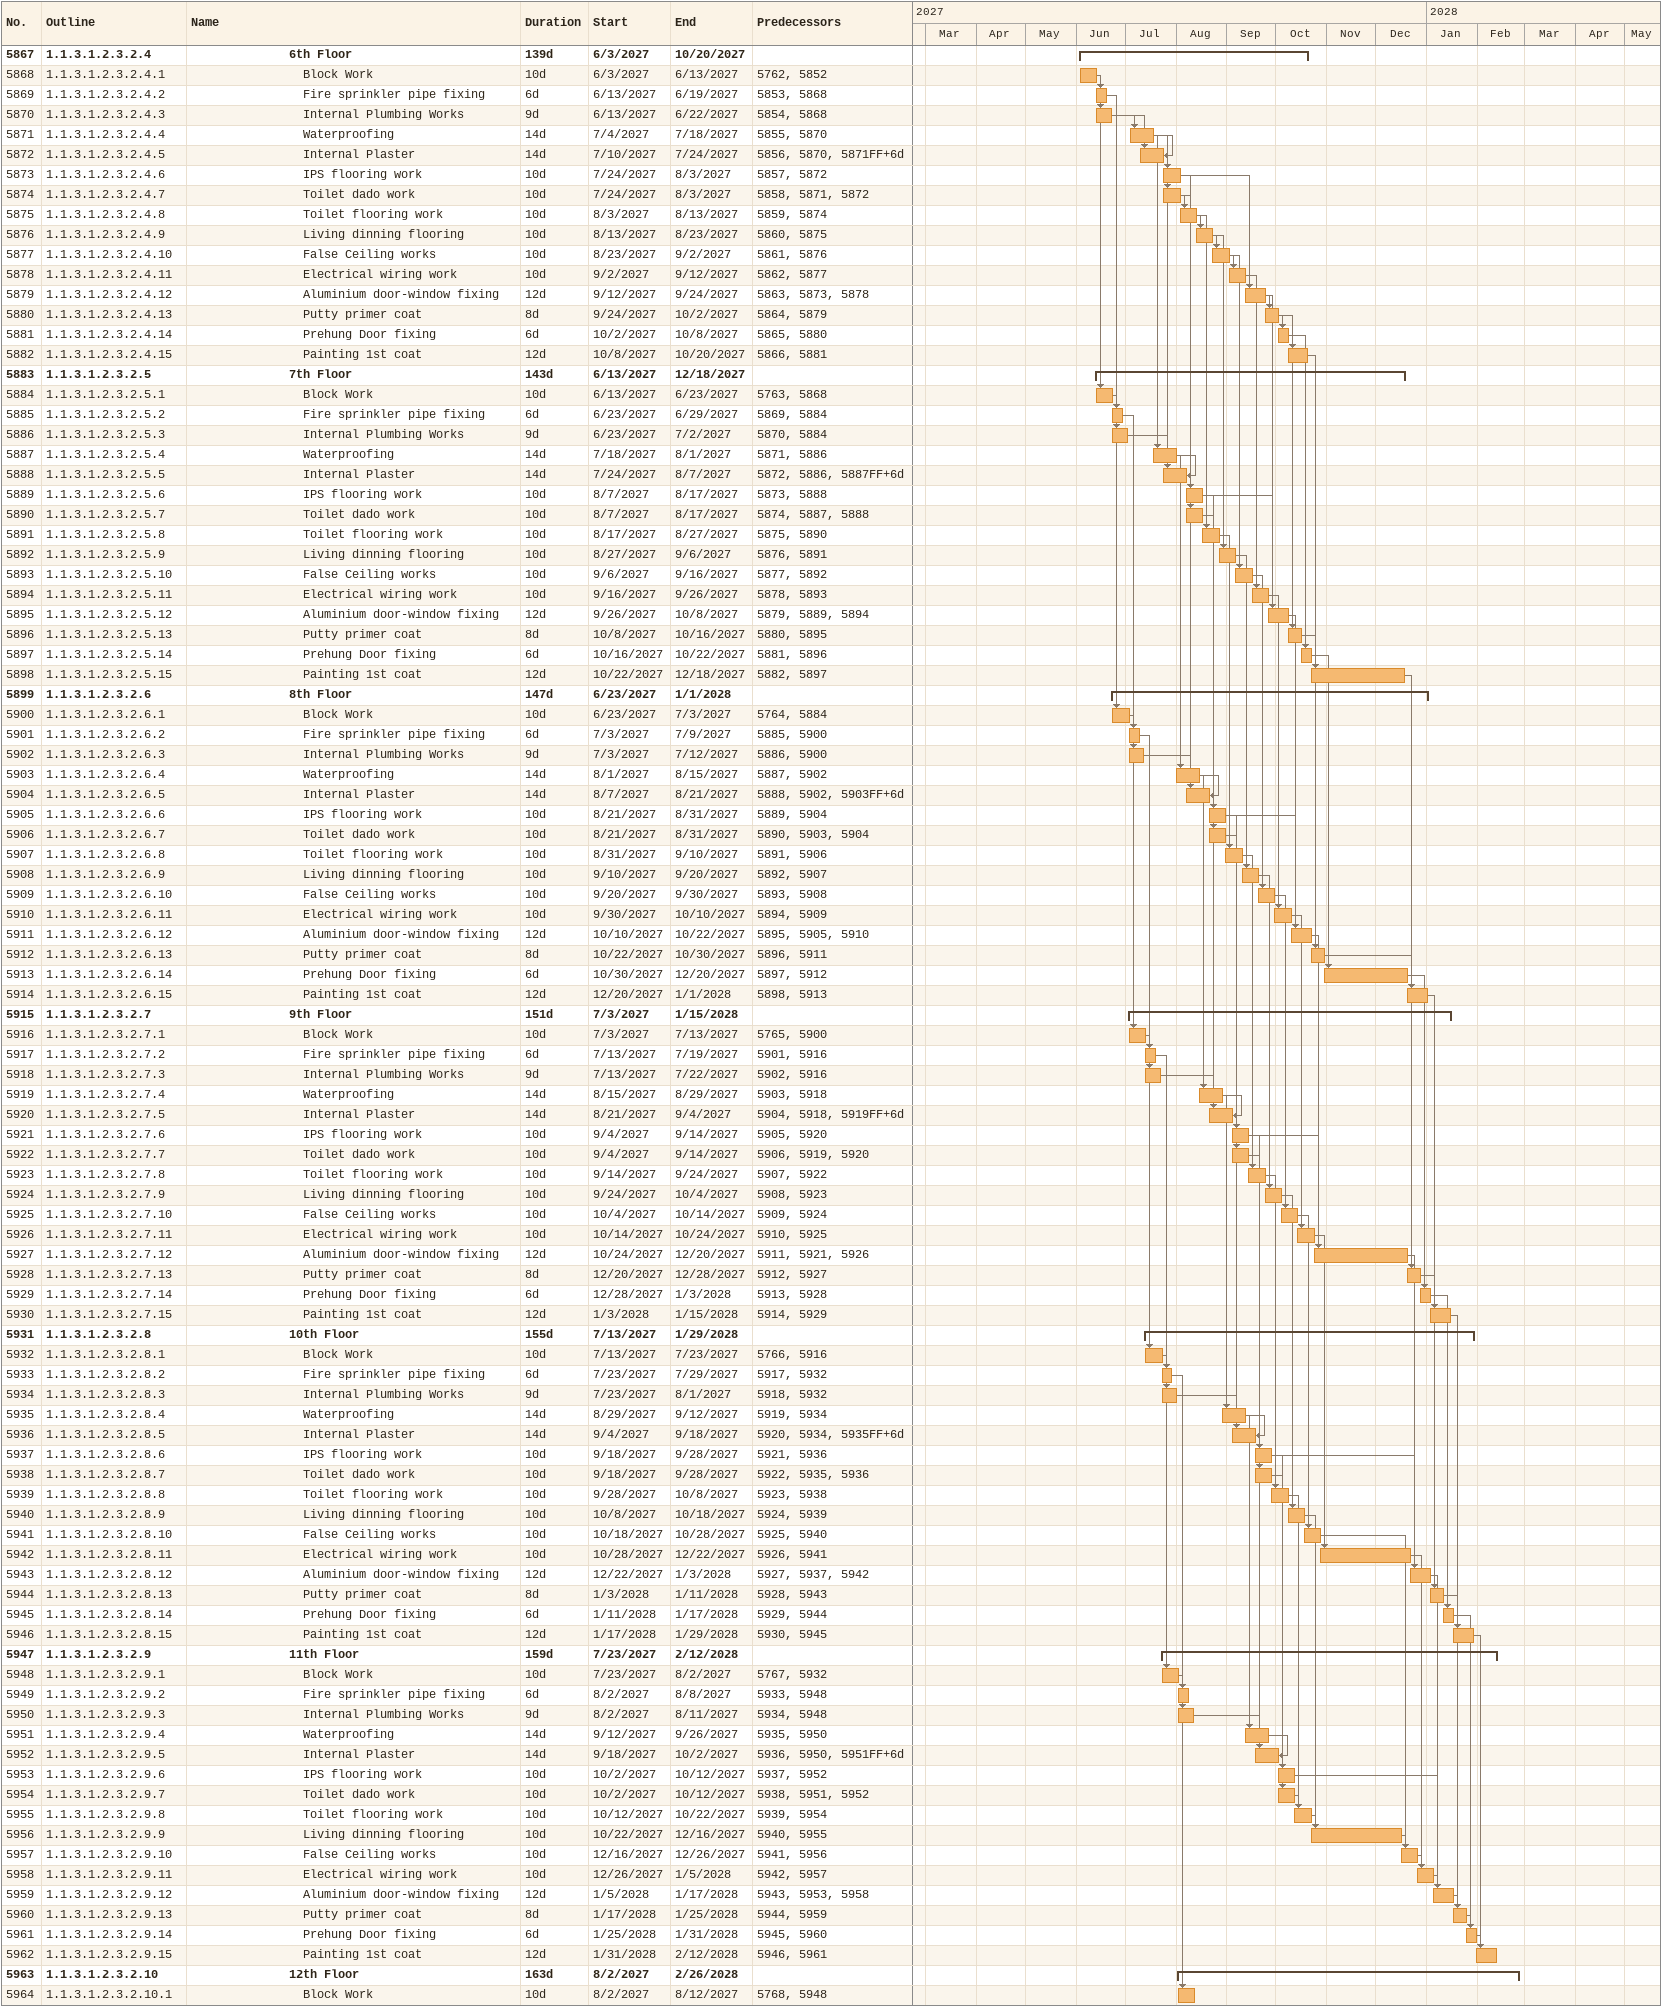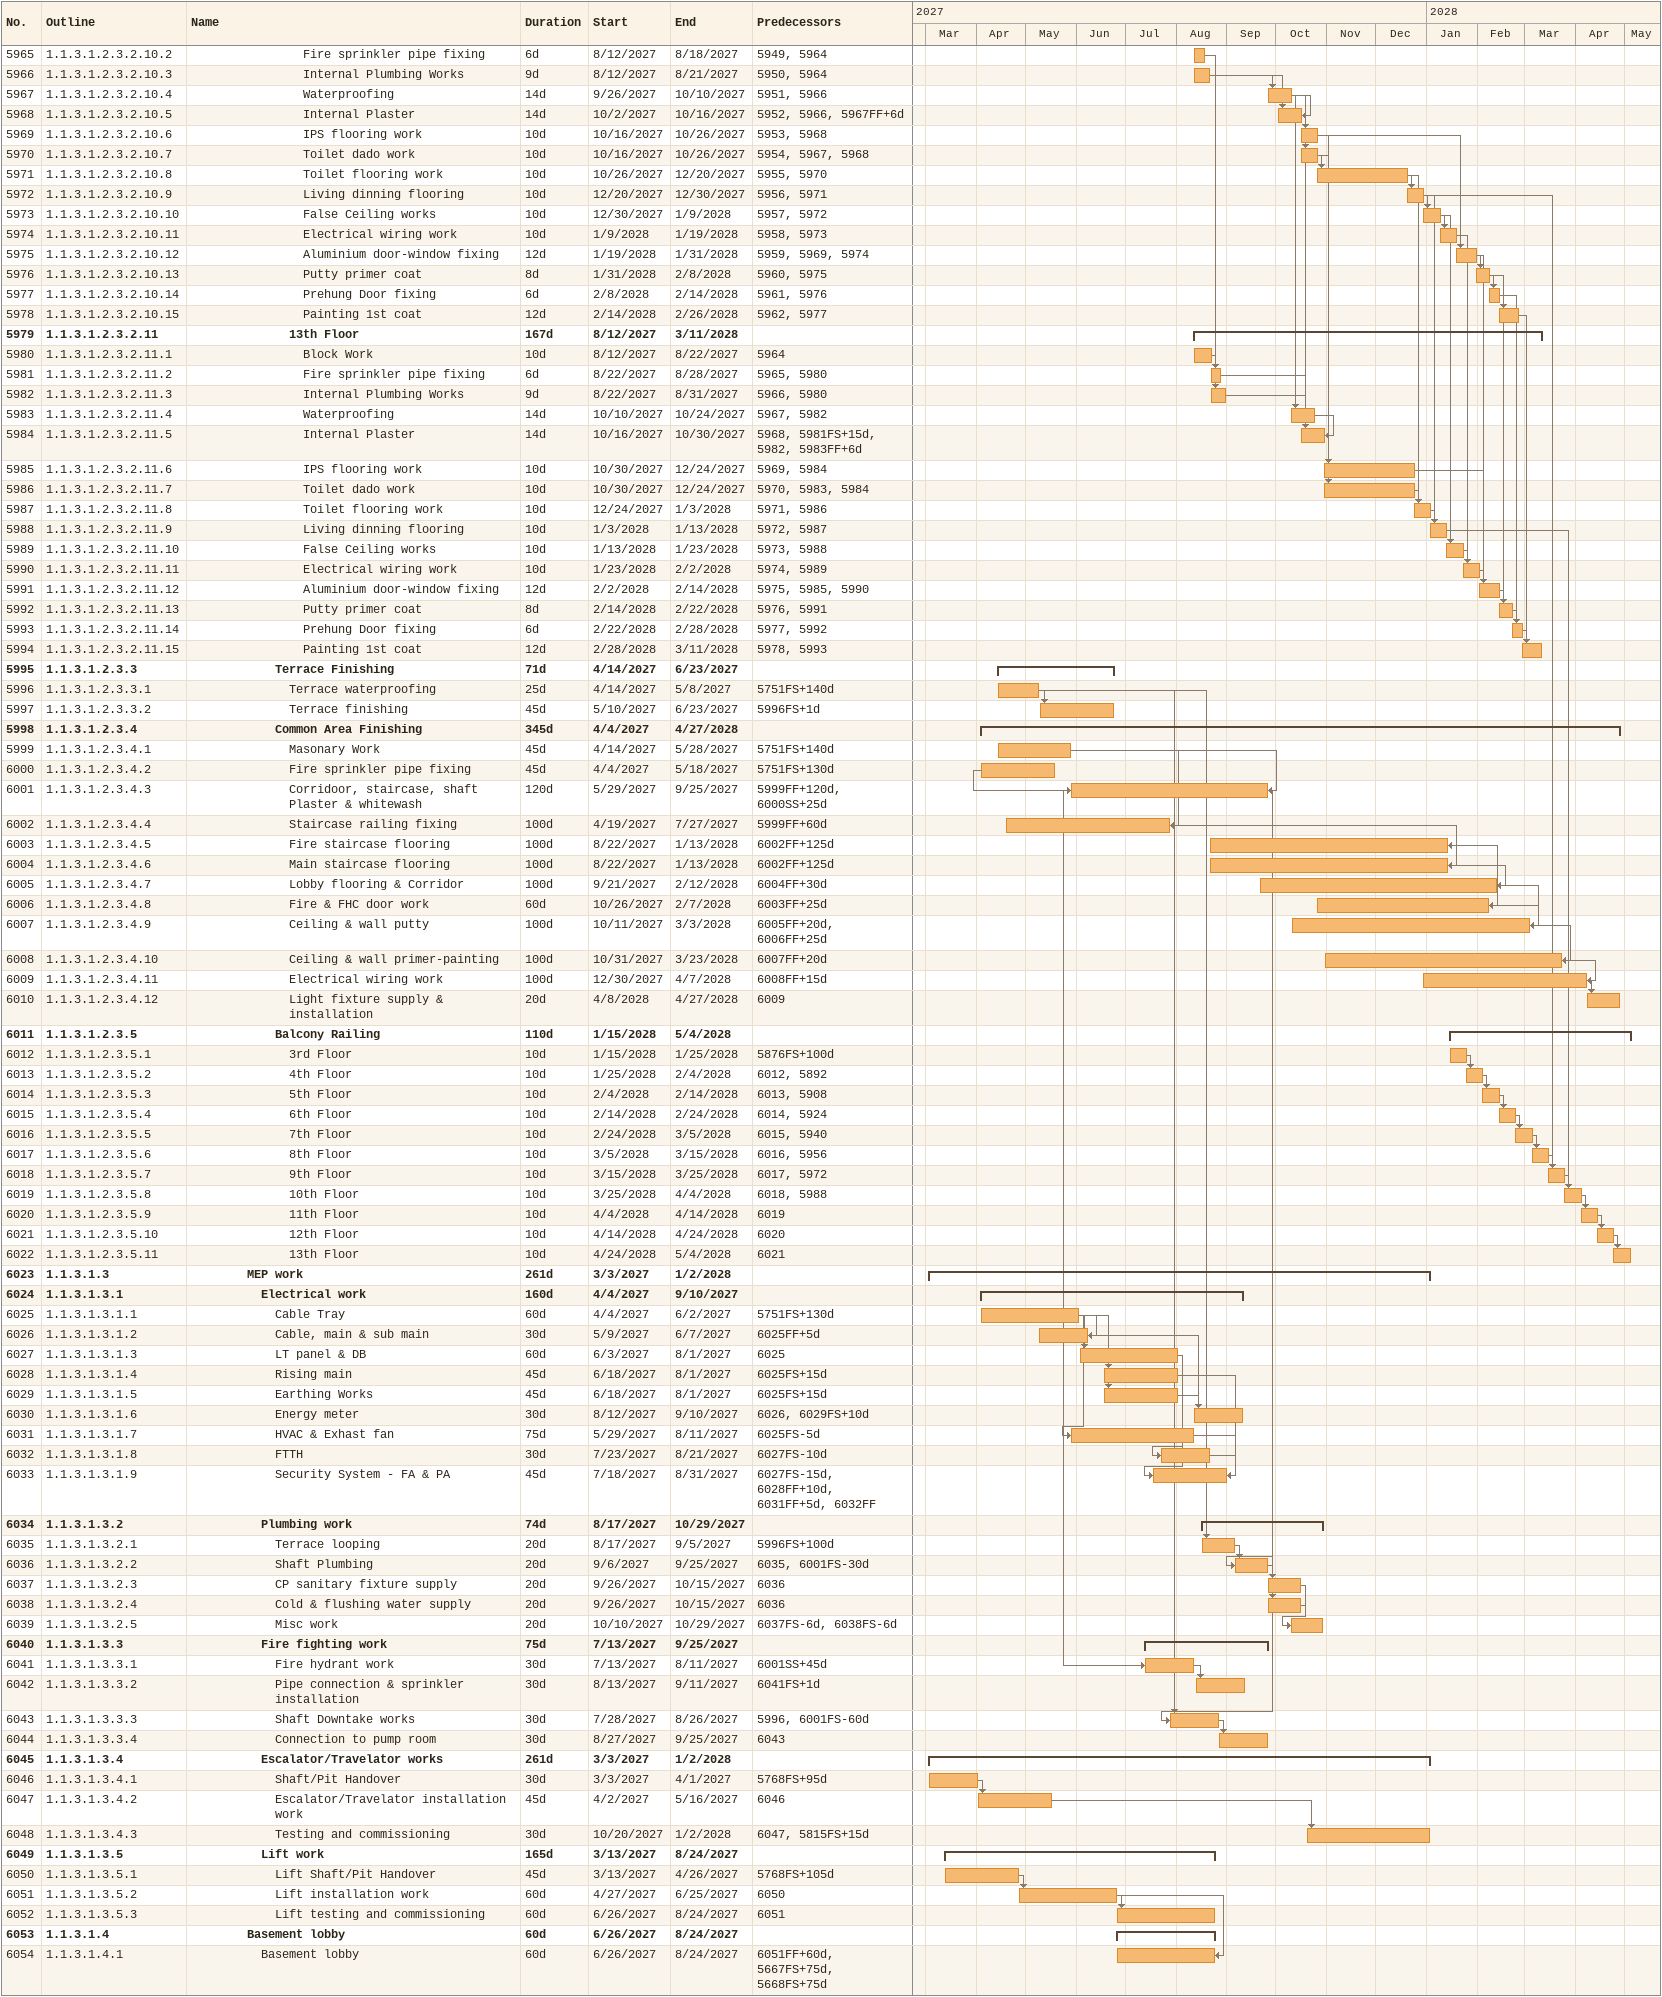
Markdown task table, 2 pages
| ID | WBS | Task | Duration | Start | Finish | Predecessors |
|---|---|---|---|---|---|---|
| 5867 | 1.1.3.1.2.3.2.4 | **6th Floor** | 139d | 2027-06-03 | 2027-10-20 |  |
| 5868 | 1.1.3.1.2.3.2.4.1 | Block Work | 10d | 2027-06-03 | 2027-06-13 | 5762, 5852 |
| 5869 | 1.1.3.1.2.3.2.4.2 | Fire sprinkler pipe fixing | 6d | 2027-06-13 | 2027-06-19 | 5853, 5868 |
| 5870 | 1.1.3.1.2.3.2.4.3 | Internal Plumbing Works | 9d | 2027-06-13 | 2027-06-22 | 5854, 5868 |
| 5871 | 1.1.3.1.2.3.2.4.4 | Waterproofing | 14d | 2027-07-04 | 2027-07-18 | 5855, 5870 |
| 5872 | 1.1.3.1.2.3.2.4.5 | Internal Plaster | 14d | 2027-07-10 | 2027-07-24 | 5856, 5870, 5871FF+6d |
| 5873 | 1.1.3.1.2.3.2.4.6 | IPS flooring work | 10d | 2027-07-24 | 2027-08-03 | 5857, 5872 |
| 5874 | 1.1.3.1.2.3.2.4.7 | Toilet dado work | 10d | 2027-07-24 | 2027-08-03 | 5858, 5871, 5872 |
| 5875 | 1.1.3.1.2.3.2.4.8 | Toilet flooring work | 10d | 2027-08-03 | 2027-08-13 | 5859, 5874 |
| 5876 | 1.1.3.1.2.3.2.4.9 | Living dinning flooring | 10d | 2027-08-13 | 2027-08-23 | 5860, 5875 |
| 5877 | 1.1.3.1.2.3.2.4.10 | False Ceiling works | 10d | 2027-08-23 | 2027-09-02 | 5861, 5876 |
| 5878 | 1.1.3.1.2.3.2.4.11 | Electrical wiring work | 10d | 2027-09-02 | 2027-09-12 | 5862, 5877 |
| 5879 | 1.1.3.1.2.3.2.4.12 | Aluminium door-window fixing | 12d | 2027-09-12 | 2027-09-24 | 5863, 5873, 5878 |
| 5880 | 1.1.3.1.2.3.2.4.13 | Putty primer coat | 8d | 2027-09-24 | 2027-10-02 | 5864, 5879 |
| 5881 | 1.1.3.1.2.3.2.4.14 | Prehung Door fixing | 6d | 2027-10-02 | 2027-10-08 | 5865, 5880 |
| 5882 | 1.1.3.1.2.3.2.4.15 | Painting 1st coat | 12d | 2027-10-08 | 2027-10-20 | 5866, 5881 |
| 5883 | 1.1.3.1.2.3.2.5 | **7th Floor** | 143d | 2027-06-13 | 2027-12-18 |  |
| 5884 | 1.1.3.1.2.3.2.5.1 | Block Work | 10d | 2027-06-13 | 2027-06-23 | 5763, 5868 |
| 5885 | 1.1.3.1.2.3.2.5.2 | Fire sprinkler pipe fixing | 6d | 2027-06-23 | 2027-06-29 | 5869, 5884 |
| 5886 | 1.1.3.1.2.3.2.5.3 | Internal Plumbing Works | 9d | 2027-06-23 | 2027-07-02 | 5870, 5884 |
| 5887 | 1.1.3.1.2.3.2.5.4 | Waterproofing | 14d | 2027-07-18 | 2027-08-01 | 5871, 5886 |
| 5888 | 1.1.3.1.2.3.2.5.5 | Internal Plaster | 14d | 2027-07-24 | 2027-08-07 | 5872, 5886, 5887FF+6d |
| 5889 | 1.1.3.1.2.3.2.5.6 | IPS flooring work | 10d | 2027-08-07 | 2027-08-17 | 5873, 5888 |
| 5890 | 1.1.3.1.2.3.2.5.7 | Toilet dado work | 10d | 2027-08-07 | 2027-08-17 | 5874, 5887, 5888 |
| 5891 | 1.1.3.1.2.3.2.5.8 | Toilet flooring work | 10d | 2027-08-17 | 2027-08-27 | 5875, 5890 |
| 5892 | 1.1.3.1.2.3.2.5.9 | Living dinning flooring | 10d | 2027-08-27 | 2027-09-06 | 5876, 5891 |
| 5893 | 1.1.3.1.2.3.2.5.10 | False Ceiling works | 10d | 2027-09-06 | 2027-09-16 | 5877, 5892 |
| 5894 | 1.1.3.1.2.3.2.5.11 | Electrical wiring work | 10d | 2027-09-16 | 2027-09-26 | 5878, 5893 |
| 5895 | 1.1.3.1.2.3.2.5.12 | Aluminium door-window fixing | 12d | 2027-09-26 | 2027-10-08 | 5879, 5889, 5894 |
| 5896 | 1.1.3.1.2.3.2.5.13 | Putty primer coat | 8d | 2027-10-08 | 2027-10-16 | 5880, 5895 |
| 5897 | 1.1.3.1.2.3.2.5.14 | Prehung Door fixing | 6d | 2027-10-16 | 2027-10-22 | 5881, 5896 |
| 5898 | 1.1.3.1.2.3.2.5.15 | Painting 1st coat | 12d | 2027-10-22 | 2027-12-18 | 5882, 5897 |
| 5899 | 1.1.3.1.2.3.2.6 | **8th Floor** | 147d | 2027-06-23 | 2028-01-01 |  |
| 5900 | 1.1.3.1.2.3.2.6.1 | Block Work | 10d | 2027-06-23 | 2027-07-03 | 5764, 5884 |
| 5901 | 1.1.3.1.2.3.2.6.2 | Fire sprinkler pipe fixing | 6d | 2027-07-03 | 2027-07-09 | 5885, 5900 |
| 5902 | 1.1.3.1.2.3.2.6.3 | Internal Plumbing Works | 9d | 2027-07-03 | 2027-07-12 | 5886, 5900 |
| 5903 | 1.1.3.1.2.3.2.6.4 | Waterproofing | 14d | 2027-08-01 | 2027-08-15 | 5887, 5902 |
| 5904 | 1.1.3.1.2.3.2.6.5 | Internal Plaster | 14d | 2027-08-07 | 2027-08-21 | 5888, 5902, 5903FF+6d |
| 5905 | 1.1.3.1.2.3.2.6.6 | IPS flooring work | 10d | 2027-08-21 | 2027-08-31 | 5889, 5904 |
| 5906 | 1.1.3.1.2.3.2.6.7 | Toilet dado work | 10d | 2027-08-21 | 2027-08-31 | 5890, 5903, 5904 |
| 5907 | 1.1.3.1.2.3.2.6.8 | Toilet flooring work | 10d | 2027-08-31 | 2027-09-10 | 5891, 5906 |
| 5908 | 1.1.3.1.2.3.2.6.9 | Living dinning flooring | 10d | 2027-09-10 | 2027-09-20 | 5892, 5907 |
| 5909 | 1.1.3.1.2.3.2.6.10 | False Ceiling works | 10d | 2027-09-20 | 2027-09-30 | 5893, 5908 |
| 5910 | 1.1.3.1.2.3.2.6.11 | Electrical wiring work | 10d | 2027-09-30 | 2027-10-10 | 5894, 5909 |
| 5911 | 1.1.3.1.2.3.2.6.12 | Aluminium door-window fixing | 12d | 2027-10-10 | 2027-10-22 | 5895, 5905, 5910 |
| 5912 | 1.1.3.1.2.3.2.6.13 | Putty primer coat | 8d | 2027-10-22 | 2027-10-30 | 5896, 5911 |
| 5913 | 1.1.3.1.2.3.2.6.14 | Prehung Door fixing | 6d | 2027-10-30 | 2027-12-20 | 5897, 5912 |
| 5914 | 1.1.3.1.2.3.2.6.15 | Painting 1st coat | 12d | 2027-12-20 | 2028-01-01 | 5898, 5913 |
| 5915 | 1.1.3.1.2.3.2.7 | **9th Floor** | 151d | 2027-07-03 | 2028-01-15 |  |
| 5916 | 1.1.3.1.2.3.2.7.1 | Block Work | 10d | 2027-07-03 | 2027-07-13 | 5765, 5900 |
| 5917 | 1.1.3.1.2.3.2.7.2 | Fire sprinkler pipe fixing | 6d | 2027-07-13 | 2027-07-19 | 5901, 5916 |
| 5918 | 1.1.3.1.2.3.2.7.3 | Internal Plumbing Works | 9d | 2027-07-13 | 2027-07-22 | 5902, 5916 |
| 5919 | 1.1.3.1.2.3.2.7.4 | Waterproofing | 14d | 2027-08-15 | 2027-08-29 | 5903, 5918 |
| 5920 | 1.1.3.1.2.3.2.7.5 | Internal Plaster | 14d | 2027-08-21 | 2027-09-04 | 5904, 5918, 5919FF+6d |
| 5921 | 1.1.3.1.2.3.2.7.6 | IPS flooring work | 10d | 2027-09-04 | 2027-09-14 | 5905, 5920 |
| 5922 | 1.1.3.1.2.3.2.7.7 | Toilet dado work | 10d | 2027-09-04 | 2027-09-14 | 5906, 5919, 5920 |
| 5923 | 1.1.3.1.2.3.2.7.8 | Toilet flooring work | 10d | 2027-09-14 | 2027-09-24 | 5907, 5922 |
| 5924 | 1.1.3.1.2.3.2.7.9 | Living dinning flooring | 10d | 2027-09-24 | 2027-10-04 | 5908, 5923 |
| 5925 | 1.1.3.1.2.3.2.7.10 | False Ceiling works | 10d | 2027-10-04 | 2027-10-14 | 5909, 5924 |
| 5926 | 1.1.3.1.2.3.2.7.11 | Electrical wiring work | 10d | 2027-10-14 | 2027-10-24 | 5910, 5925 |
| 5927 | 1.1.3.1.2.3.2.7.12 | Aluminium door-window fixing | 12d | 2027-10-24 | 2027-12-20 | 5911, 5921, 5926 |
| 5928 | 1.1.3.1.2.3.2.7.13 | Putty primer coat | 8d | 2027-12-20 | 2027-12-28 | 5912, 5927 |
| 5929 | 1.1.3.1.2.3.2.7.14 | Prehung Door fixing | 6d | 2027-12-28 | 2028-01-03 | 5913, 5928 |
| 5930 | 1.1.3.1.2.3.2.7.15 | Painting 1st coat | 12d | 2028-01-03 | 2028-01-15 | 5914, 5929 |
| 5931 | 1.1.3.1.2.3.2.8 | **10th Floor** | 155d | 2027-07-13 | 2028-01-29 |  |
| 5932 | 1.1.3.1.2.3.2.8.1 | Block Work | 10d | 2027-07-13 | 2027-07-23 | 5766, 5916 |
| 5933 | 1.1.3.1.2.3.2.8.2 | Fire sprinkler pipe fixing | 6d | 2027-07-23 | 2027-07-29 | 5917, 5932 |
| 5934 | 1.1.3.1.2.3.2.8.3 | Internal Plumbing Works | 9d | 2027-07-23 | 2027-08-01 | 5918, 5932 |
| 5935 | 1.1.3.1.2.3.2.8.4 | Waterproofing | 14d | 2027-08-29 | 2027-09-12 | 5919, 5934 |
| 5936 | 1.1.3.1.2.3.2.8.5 | Internal Plaster | 14d | 2027-09-04 | 2027-09-18 | 5920, 5934, 5935FF+6d |
| 5937 | 1.1.3.1.2.3.2.8.6 | IPS flooring work | 10d | 2027-09-18 | 2027-09-28 | 5921, 5936 |
| 5938 | 1.1.3.1.2.3.2.8.7 | Toilet dado work | 10d | 2027-09-18 | 2027-09-28 | 5922, 5935, 5936 |
| 5939 | 1.1.3.1.2.3.2.8.8 | Toilet flooring work | 10d | 2027-09-28 | 2027-10-08 | 5923, 5938 |
| 5940 | 1.1.3.1.2.3.2.8.9 | Living dinning flooring | 10d | 2027-10-08 | 2027-10-18 | 5924, 5939 |
| 5941 | 1.1.3.1.2.3.2.8.10 | False Ceiling works | 10d | 2027-10-18 | 2027-10-28 | 5925, 5940 |
| 5942 | 1.1.3.1.2.3.2.8.11 | Electrical wiring work | 10d | 2027-10-28 | 2027-12-22 | 5926, 5941 |
| 5943 | 1.1.3.1.2.3.2.8.12 | Aluminium door-window fixing | 12d | 2027-12-22 | 2028-01-03 | 5927, 5937, 5942 |
| 5944 | 1.1.3.1.2.3.2.8.13 | Putty primer coat | 8d | 2028-01-03 | 2028-01-11 | 5928, 5943 |
| 5945 | 1.1.3.1.2.3.2.8.14 | Prehung Door fixing | 6d | 2028-01-11 | 2028-01-17 | 5929, 5944 |
| 5946 | 1.1.3.1.2.3.2.8.15 | Painting 1st coat | 12d | 2028-01-17 | 2028-01-29 | 5930, 5945 |
| 5947 | 1.1.3.1.2.3.2.9 | **11th Floor** | 159d | 2027-07-23 | 2028-02-12 |  |
| 5948 | 1.1.3.1.2.3.2.9.1 | Block Work | 10d | 2027-07-23 | 2027-08-02 | 5767, 5932 |
| 5949 | 1.1.3.1.2.3.2.9.2 | Fire sprinkler pipe fixing | 6d | 2027-08-02 | 2027-08-08 | 5933, 5948 |
| 5950 | 1.1.3.1.2.3.2.9.3 | Internal Plumbing Works | 9d | 2027-08-02 | 2027-08-11 | 5934, 5948 |
| 5951 | 1.1.3.1.2.3.2.9.4 | Waterproofing | 14d | 2027-09-12 | 2027-09-26 | 5935, 5950 |
| 5952 | 1.1.3.1.2.3.2.9.5 | Internal Plaster | 14d | 2027-09-18 | 2027-10-02 | 5936, 5950, 5951FF+6d |
| 5953 | 1.1.3.1.2.3.2.9.6 | IPS flooring work | 10d | 2027-10-02 | 2027-10-12 | 5937, 5952 |
| 5954 | 1.1.3.1.2.3.2.9.7 | Toilet dado work | 10d | 2027-10-02 | 2027-10-12 | 5938, 5951, 5952 |
| 5955 | 1.1.3.1.2.3.2.9.8 | Toilet flooring work | 10d | 2027-10-12 | 2027-10-22 | 5939, 5954 |
| 5956 | 1.1.3.1.2.3.2.9.9 | Living dinning flooring | 10d | 2027-10-22 | 2027-12-16 | 5940, 5955 |
| 5957 | 1.1.3.1.2.3.2.9.10 | False Ceiling works | 10d | 2027-12-16 | 2027-12-26 | 5941, 5956 |
| 5958 | 1.1.3.1.2.3.2.9.11 | Electrical wiring work | 10d | 2027-12-26 | 2028-01-05 | 5942, 5957 |
| 5959 | 1.1.3.1.2.3.2.9.12 | Aluminium door-window fixing | 12d | 2028-01-05 | 2028-01-17 | 5943, 5953, 5958 |
| 5960 | 1.1.3.1.2.3.2.9.13 | Putty primer coat | 8d | 2028-01-17 | 2028-01-25 | 5944, 5959 |
| 5961 | 1.1.3.1.2.3.2.9.14 | Prehung Door fixing | 6d | 2028-01-25 | 2028-01-31 | 5945, 5960 |
| 5962 | 1.1.3.1.2.3.2.9.15 | Painting 1st coat | 12d | 2028-01-31 | 2028-02-12 | 5946, 5961 |
| 5963 | 1.1.3.1.2.3.2.10 | **12th Floor** | 163d | 2027-08-02 | 2028-02-26 |  |
| 5964 | 1.1.3.1.2.3.2.10.1 | Block Work | 10d | 2027-08-02 | 2027-08-12 | 5768, 5948 |
| 5965 | 1.1.3.1.2.3.2.10.2 | Fire sprinkler pipe fixing | 6d | 2027-08-12 | 2027-08-18 | 5949, 5964 |
| 5966 | 1.1.3.1.2.3.2.10.3 | Internal Plumbing Works | 9d | 2027-08-12 | 2027-08-21 | 5950, 5964 |
| 5967 | 1.1.3.1.2.3.2.10.4 | Waterproofing | 14d | 2027-09-26 | 2027-10-10 | 5951, 5966 |
| 5968 | 1.1.3.1.2.3.2.10.5 | Internal Plaster | 14d | 2027-10-02 | 2027-10-16 | 5952, 5966, 5967FF+6d |
| 5969 | 1.1.3.1.2.3.2.10.6 | IPS flooring work | 10d | 2027-10-16 | 2027-10-26 | 5953, 5968 |
| 5970 | 1.1.3.1.2.3.2.10.7 | Toilet dado work | 10d | 2027-10-16 | 2027-10-26 | 5954, 5967, 5968 |
| 5971 | 1.1.3.1.2.3.2.10.8 | Toilet flooring work | 10d | 2027-10-26 | 2027-12-20 | 5955, 5970 |
| 5972 | 1.1.3.1.2.3.2.10.9 | Living dinning flooring | 10d | 2027-12-20 | 2027-12-30 | 5956, 5971 |
| 5973 | 1.1.3.1.2.3.2.10.10 | False Ceiling works | 10d | 2027-12-30 | 2028-01-09 | 5957, 5972 |
| 5974 | 1.1.3.1.2.3.2.10.11 | Electrical wiring work | 10d | 2028-01-09 | 2028-01-19 | 5958, 5973 |
| 5975 | 1.1.3.1.2.3.2.10.12 | Aluminium door-window fixing | 12d | 2028-01-19 | 2028-01-31 | 5959, 5969, 5974 |
| 5976 | 1.1.3.1.2.3.2.10.13 | Putty primer coat | 8d | 2028-01-31 | 2028-02-08 | 5960, 5975 |
| 5977 | 1.1.3.1.2.3.2.10.14 | Prehung Door fixing | 6d | 2028-02-08 | 2028-02-14 | 5961, 5976 |
| 5978 | 1.1.3.1.2.3.2.10.15 | Painting 1st coat | 12d | 2028-02-14 | 2028-02-26 | 5962, 5977 |
| 5979 | 1.1.3.1.2.3.2.11 | **13th Floor** | 167d | 2027-08-12 | 2028-03-11 |  |
| 5980 | 1.1.3.1.2.3.2.11.1 | Block Work | 10d | 2027-08-12 | 2027-08-22 | 5964 |
| 5981 | 1.1.3.1.2.3.2.11.2 | Fire sprinkler pipe fixing | 6d | 2027-08-22 | 2027-08-28 | 5965, 5980 |
| 5982 | 1.1.3.1.2.3.2.11.3 | Internal Plumbing Works | 9d | 2027-08-22 | 2027-08-31 | 5966, 5980 |
| 5983 | 1.1.3.1.2.3.2.11.4 | Waterproofing | 14d | 2027-10-10 | 2027-10-24 | 5967, 5982 |
| 5984 | 1.1.3.1.2.3.2.11.5 | Internal Plaster | 14d | 2027-10-16 | 2027-10-30 | 5968, 5981FS+15d, 5982, 5983FF+6d |
| 5985 | 1.1.3.1.2.3.2.11.6 | IPS flooring work | 10d | 2027-10-30 | 2027-12-24 | 5969, 5984 |
| 5986 | 1.1.3.1.2.3.2.11.7 | Toilet dado work | 10d | 2027-10-30 | 2027-12-24 | 5970, 5983, 5984 |
| 5987 | 1.1.3.1.2.3.2.11.8 | Toilet flooring work | 10d | 2027-12-24 | 2028-01-03 | 5971, 5986 |
| 5988 | 1.1.3.1.2.3.2.11.9 | Living dinning flooring | 10d | 2028-01-03 | 2028-01-13 | 5972, 5987 |
| 5989 | 1.1.3.1.2.3.2.11.10 | False Ceiling works | 10d | 2028-01-13 | 2028-01-23 | 5973, 5988 |
| 5990 | 1.1.3.1.2.3.2.11.11 | Electrical wiring work | 10d | 2028-01-23 | 2028-02-02 | 5974, 5989 |
| 5991 | 1.1.3.1.2.3.2.11.12 | Aluminium door-window fixing | 12d | 2028-02-02 | 2028-02-14 | 5975, 5985, 5990 |
| 5992 | 1.1.3.1.2.3.2.11.13 | Putty primer coat | 8d | 2028-02-14 | 2028-02-22 | 5976, 5991 |
| 5993 | 1.1.3.1.2.3.2.11.14 | Prehung Door fixing | 6d | 2028-02-22 | 2028-02-28 | 5977, 5992 |
| 5994 | 1.1.3.1.2.3.2.11.15 | Painting 1st coat | 12d | 2028-02-28 | 2028-03-11 | 5978, 5993 |
| 5995 | 1.1.3.1.2.3.3 | **Terrace Finishing** | 71d | 2027-04-14 | 2027-06-23 |  |
| 5996 | 1.1.3.1.2.3.3.1 | Terrace waterproofing | 25d | 2027-04-14 | 2027-05-08 | 5751FS+140d |
| 5997 | 1.1.3.1.2.3.3.2 | Terrace finishing | 45d | 2027-05-10 | 2027-06-23 | 5996FS+1d |
| 5998 | 1.1.3.1.2.3.4 | **Common Area Finishing** | 345d | 2027-04-04 | 2028-04-27 |  |
| 5999 | 1.1.3.1.2.3.4.1 | Masonary Work | 45d | 2027-04-14 | 2027-05-28 | 5751FS+140d |
| 6000 | 1.1.3.1.2.3.4.2 | Fire sprinkler pipe fixing | 45d | 2027-04-04 | 2027-05-18 | 5751FS+130d |
| 6001 | 1.1.3.1.2.3.4.3 | Corridoor, staircase, shaft Plaster & whitewash | 120d | 2027-05-29 | 2027-09-25 | 5999FF+120d, 6000SS+25d |
| 6002 | 1.1.3.1.2.3.4.4 | Staircase railing fixing | 100d | 2027-04-19 | 2027-07-27 | 5999FF+60d |
| 6003 | 1.1.3.1.2.3.4.5 | Fire staircase flooring | 100d | 2027-08-22 | 2028-01-13 | 6002FF+125d |
| 6004 | 1.1.3.1.2.3.4.6 | Main staircase flooring | 100d | 2027-08-22 | 2028-01-13 | 6002FF+125d |
| 6005 | 1.1.3.1.2.3.4.7 | Lobby flooring & Corridor | 100d | 2027-09-21 | 2028-02-12 | 6004FF+30d |
| 6006 | 1.1.3.1.2.3.4.8 | Fire & FHC door work | 60d | 2027-10-26 | 2028-02-07 | 6003FF+25d |
| 6007 | 1.1.3.1.2.3.4.9 | Ceiling & wall putty | 100d | 2027-10-11 | 2028-03-03 | 6005FF+20d, 6006FF+25d |
| 6008 | 1.1.3.1.2.3.4.10 | Ceiling & wall primer-painting | 100d | 2027-10-31 | 2028-03-23 | 6007FF+20d |
| 6009 | 1.1.3.1.2.3.4.11 | Electrical wiring work | 100d | 2027-12-30 | 2028-04-07 | 6008FF+15d |
| 6010 | 1.1.3.1.2.3.4.12 | Light fixture supply & installation | 20d | 2028-04-08 | 2028-04-27 | 6009 |
| 6011 | 1.1.3.1.2.3.5 | **Balcony Railing** | 110d | 2028-01-15 | 2028-05-04 |  |
| 6012 | 1.1.3.1.2.3.5.1 | 3rd Floor | 10d | 2028-01-15 | 2028-01-25 | 5876FS+100d |
| 6013 | 1.1.3.1.2.3.5.2 | 4th Floor | 10d | 2028-01-25 | 2028-02-04 | 6012, 5892 |
| 6014 | 1.1.3.1.2.3.5.3 | 5th Floor | 10d | 2028-02-04 | 2028-02-14 | 6013, 5908 |
| 6015 | 1.1.3.1.2.3.5.4 | 6th Floor | 10d | 2028-02-14 | 2028-02-24 | 6014, 5924 |
| 6016 | 1.1.3.1.2.3.5.5 | 7th Floor | 10d | 2028-02-24 | 2028-03-05 | 6015, 5940 |
| 6017 | 1.1.3.1.2.3.5.6 | 8th Floor | 10d | 2028-03-05 | 2028-03-15 | 6016, 5956 |
| 6018 | 1.1.3.1.2.3.5.7 | 9th Floor | 10d | 2028-03-15 | 2028-03-25 | 6017, 5972 |
| 6019 | 1.1.3.1.2.3.5.8 | 10th Floor | 10d | 2028-03-25 | 2028-04-04 | 6018, 5988 |
| 6020 | 1.1.3.1.2.3.5.9 | 11th Floor | 10d | 2028-04-04 | 2028-04-14 | 6019 |
| 6021 | 1.1.3.1.2.3.5.10 | 12th Floor | 10d | 2028-04-14 | 2028-04-24 | 6020 |
| 6022 | 1.1.3.1.2.3.5.11 | 13th Floor | 10d | 2028-04-24 | 2028-05-04 | 6021 |
| 6023 | 1.1.3.1.3 | **MEP work** | 261d | 2027-03-03 | 2028-01-02 |  |
| 6024 | 1.1.3.1.3.1 | **Electrical work** | 160d | 2027-04-04 | 2027-09-10 |  |
| 6025 | 1.1.3.1.3.1.1 | Cable Tray | 60d | 2027-04-04 | 2027-06-02 | 5751FS+130d |
| 6026 | 1.1.3.1.3.1.2 | Cable, main & sub main | 30d | 2027-05-09 | 2027-06-07 | 6025FF+5d |
| 6027 | 1.1.3.1.3.1.3 | LT panel & DB | 60d | 2027-06-03 | 2027-08-01 | 6025 |
| 6028 | 1.1.3.1.3.1.4 | Rising main | 45d | 2027-06-18 | 2027-08-01 | 6025FS+15d |
| 6029 | 1.1.3.1.3.1.5 | Earthing Works | 45d | 2027-06-18 | 2027-08-01 | 6025FS+15d |
| 6030 | 1.1.3.1.3.1.6 | Energy meter | 30d | 2027-08-12 | 2027-09-10 | 6026, 6029FS+10d |
| 6031 | 1.1.3.1.3.1.7 | HVAC & Exhast fan | 75d | 2027-05-29 | 2027-08-11 | 6025FS-5d |
| 6032 | 1.1.3.1.3.1.8 | FTTH | 30d | 2027-07-23 | 2027-08-21 | 6027FS-10d |
| 6033 | 1.1.3.1.3.1.9 | Security System - FA & PA | 45d | 2027-07-18 | 2027-08-31 | 6027FS-15d, 6028FF+10d, 6031FF+5d, 6032FF |
| 6034 | 1.1.3.1.3.2 | **Plumbing work** | 74d | 2027-08-17 | 2027-10-29 |  |
| 6035 | 1.1.3.1.3.2.1 | Terrace looping | 20d | 2027-08-17 | 2027-09-05 | 5996FS+100d |
| 6036 | 1.1.3.1.3.2.2 | Shaft Plumbing | 20d | 2027-09-06 | 2027-09-25 | 6035, 6001FS-30d |
| 6037 | 1.1.3.1.3.2.3 | CP sanitary fixture supply | 20d | 2027-09-26 | 2027-10-15 | 6036 |
| 6038 | 1.1.3.1.3.2.4 | Cold & flushing water supply | 20d | 2027-09-26 | 2027-10-15 | 6036 |
| 6039 | 1.1.3.1.3.2.5 | Misc work | 20d | 2027-10-10 | 2027-10-29 | 6037FS-6d, 6038FS-6d |
| 6040 | 1.1.3.1.3.3 | **Fire fighting work** | 75d | 2027-07-13 | 2027-09-25 |  |
| 6041 | 1.1.3.1.3.3.1 | Fire hydrant work | 30d | 2027-07-13 | 2027-08-11 | 6001SS+45d |
| 6042 | 1.1.3.1.3.3.2 | Pipe connection & sprinkler installation | 30d | 2027-08-13 | 2027-09-11 | 6041FS+1d |
| 6043 | 1.1.3.1.3.3.3 | Shaft Downtake works | 30d | 2027-07-28 | 2027-08-26 | 5996, 6001FS-60d |
| 6044 | 1.1.3.1.3.3.4 | Connection to pump room | 30d | 2027-08-27 | 2027-09-25 | 6043 |
| 6045 | 1.1.3.1.3.4 | **Escalator/Travelator works** | 261d | 2027-03-03 | 2028-01-02 |  |
| 6046 | 1.1.3.1.3.4.1 | Shaft/Pit Handover | 30d | 2027-03-03 | 2027-04-01 | 5768FS+95d |
| 6047 | 1.1.3.1.3.4.2 | Escalator/Travelator installation work | 45d | 2027-04-02 | 2027-05-16 | 6046 |
| 6048 | 1.1.3.1.3.4.3 | Testing and commissioning | 30d | 2027-10-20 | 2028-01-02 | 6047, 5815FS+15d |
| 6049 | 1.1.3.1.3.5 | **Lift work** | 165d | 2027-03-13 | 2027-08-24 |  |
| 6050 | 1.1.3.1.3.5.1 | Lift Shaft/Pit Handover | 45d | 2027-03-13 | 2027-04-26 | 5768FS+105d |
| 6051 | 1.1.3.1.3.5.2 | Lift installation work | 60d | 2027-04-27 | 2027-06-25 | 6050 |
| 6052 | 1.1.3.1.3.5.3 | Lift testing and commissioning | 60d | 2027-06-26 | 2027-08-24 | 6051 |
| 6053 | 1.1.3.1.4 | **Basement lobby** | 60d | 2027-06-26 | 2027-08-24 |  |
| 6054 | 1.1.3.1.4.1 | Basement lobby | 60d | 2027-06-26 | 2027-08-24 | 6051FF+60d, 5667FS+75d, 5668FS+75d |
